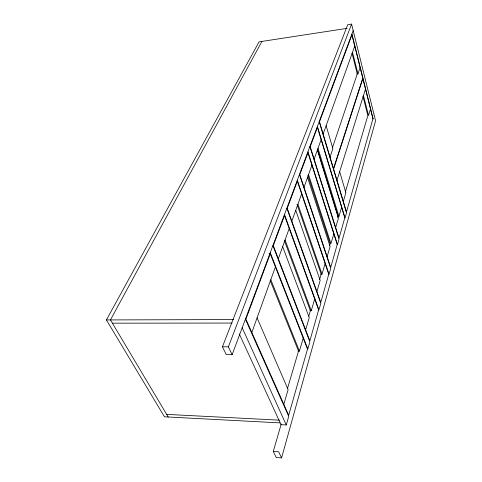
<?xml version="1.0" encoding="UTF-8"?>
<svg xmlns="http://www.w3.org/2000/svg" width="482" height="482" viewBox="0 0 482 482"><rect width="100%" height="100%" fill="white"/><g stroke="black" fill="none" stroke-linecap="round" stroke-linejoin="round"><path stroke-width="0.72" d="M281.241 423.991L273.288 451.441L276.24 457.52L281.584 457.9L375.58 120.783L351.583 24.1L347.739 24.696L222.443 346.781L226.245 354.601L232.137 354.698L353.198 30.613M239.283 333.906L281.042 424.684L286.278 424.967L288.724 416.364L245.404 319.186M287.591 388.179L298.515 351.083L270.131 280.373M308.781 316.222L310.39 310.739L284.422 240.693M319.53 279.699L321.163 274.168L297.039 204.296M329.507 245.832L330.134 243.693L307.926 175.448M337.81 217.629L338.171 216.4L317.409 149.137M345.329 192.101L367.856 115.584L362.964 96.334M283.814 404.296L288.115 389.637L257.087 317.861M297.997 351.077L299.418 351.101L303.214 338.159M305.642 329.875L309.251 317.584L282.669 246.67M309.902 310.745L311.258 310.733L314.692 299.021M316.897 291.514L320.168 280.373L295.743 210.297M320.687 274.18L321.994 274.15L325.115 263.497M327.121 256.665L330.098 246.507L307.552 177.43M333.809 233.86L330.935 243.657L308.54 174.671M335.659 227.564L338.406 218.195L317.367 150.119M337.527 216.436L338.948 216.352L341.605 207.284M343.317 201.452L345.865 192.77L339.659 171.682M370.465 108.896L368.525 115.517L363.464 95.538M336.978 180.268L365.501 89.037M332.351 148.016L357.27 73.921L351.993 53.134M330.049 157.114L332.887 148.655L326.139 125.718M356.698 73.993L357.963 73.83L360.102 67.456M251.839 332.466L275.403 266.889M278.331 258.738L289.2 228.492M291.839 221.16L301.636 193.891M304.015 187.263L311.944 165.206M314.125 159.138L321.139 139.629M323.145 134.032L354.752 46.079M270.275 253.761L245.898 319.132L288.694 415.261L307.492 349.125L270.275 253.761L268.956 253.815M232.137 354.698L228.378 346.853L351.583 24.1M261.907 41.422L110.456 319.921L168.2 416.996M279.928 422.877L164.47 416.797L106.42 319.934L259.057 41.862L347.118 28.348M106.42 319.934L233.499 319.572M112.39 323.169L232.071 323.061M222.443 346.781L228.378 346.853M166.652 414.387L279.415 420.159M273.288 451.441L278.662 451.809L281.584 457.9M242.193 327.772L286.278 424.967M270.818 279.656L299.418 351.101M270.257 252.658L307.829 349.04L309.878 341.828L272.89 245.597M285.085 239.952L311.258 310.733M284.5 214.514L318.939 309.89L320.801 303.347L286.868 208.182M297.918 204.235L321.994 274.15M297.322 180.196L329.043 274.306L330.736 268.341L299.461 174.472M307.938 151.776L337.478 244.585L339.039 239.084L309.896 146.54M318.006 148.342L338.948 216.352M317.397 126.459L345.046 217.912L346.498 212.815L319.198 121.639M352.517 52.315L357.963 73.83M351.908 34.059L373.134 118.958M318.632 309.926L309.854 340.828L273.306 245.645L284.525 215.556L318.632 309.926M328.76 274.3L320.771 302.401L287.242 208.272L297.346 181.178L328.76 274.3M337.213 244.549L330.706 267.444L299.804 174.598L307.962 152.71L337.213 244.549M344.805 217.852L339.015 238.228L310.209 146.691L317.421 127.35L344.805 217.852M372.948 118.819L346.468 211.99L333.622 169.062L362.88 78.572L372.948 118.819M362.771 78.12L333.478 168.573L319.488 121.807L351.938 34.812L362.771 78.12"/></g></svg>
